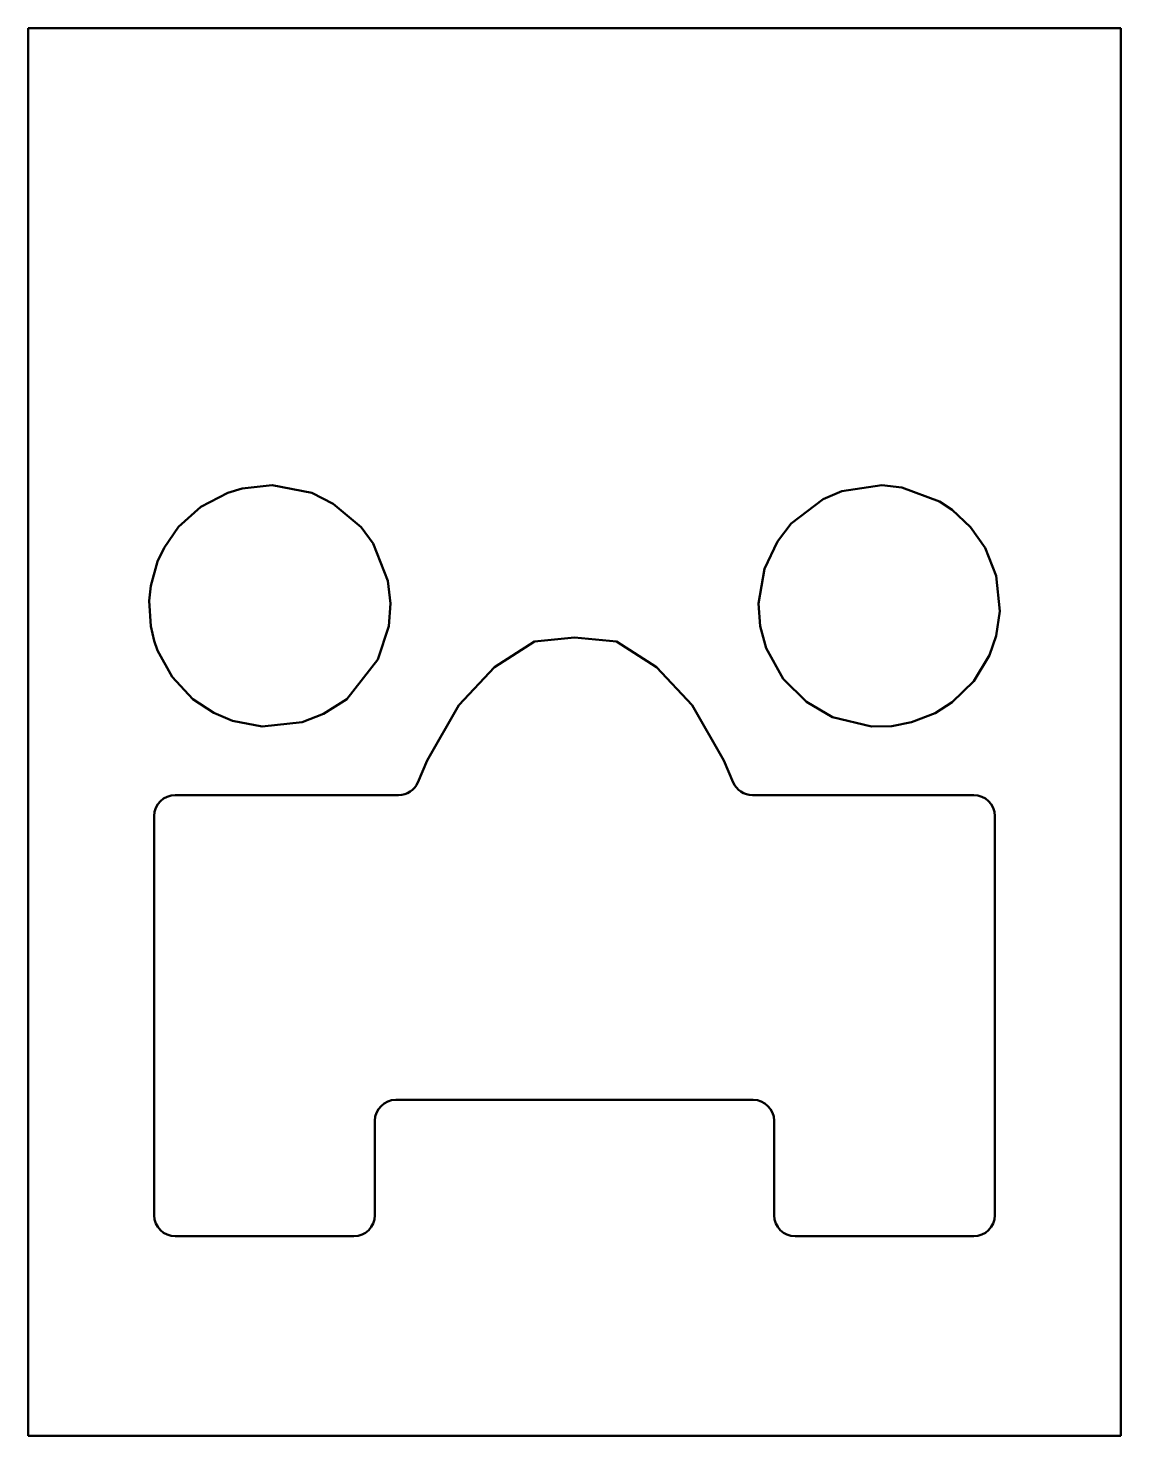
# Model space of a CAD drawing. Header units: millimetres. Extents: x 284 to 310, y 193.2 to 226.8.
import ezdxf

# ---------------------------------------------------------------- set-up
doc = ezdxf.new("R2010")
doc.units = ezdxf.units.MM
doc.layers.add('Sichtbar (ISO)', color=7, linetype='Continuous', lineweight=50)

msp = doc.modelspace()

# ---------------------------------------------------------------- linework, layer by layer
at = {"layer": 'Sichtbar (ISO)'}
for p, q in [((284, 226.751), (284, 193.249)), ((310, 226.751), (284, 226.751)), ((310, 193.249), (310, 226.751)), ((288.748, 215.693), (289.094, 215.797)), ((289.094, 215.797), (289.81, 215.871)), ((289.81, 215.871), (290.75, 215.691)), ((303.362, 215.731), (304.31, 215.871)), ((304.31, 215.871), (304.788, 215.821)), ((304.788, 215.821), (305.686, 215.487)), ((288.108, 215.359), (288.748, 215.693)), ((290.75, 215.691), (291.258, 215.433)), ((291.258, 215.433), (291.924, 214.877)), ((302.156, 214.965), (302.92, 215.545)), ((302.92, 215.545), (303.362, 215.731)), ((305.686, 215.487), (305.988, 215.289)), ((287.574, 214.879), (288.108, 215.359)), ((305.988, 215.289), (306.424, 214.877)), ((287.234, 214.383), (287.574, 214.879)), ((291.924, 214.877), (292.208, 214.487)), ((301.828, 214.537), (302.156, 214.965)), ((306.424, 214.877), (306.77, 214.385)), ((292.208, 214.487), (292.56, 213.595)), ((301.522, 213.885), (301.828, 214.537)), ((287.078, 214.057), (287.234, 214.383)), ((306.77, 214.385), (307.036, 213.713)), ((286.918, 213.477), (287.078, 214.057)), ((301.382, 213.059), (301.522, 213.885)), ((286.878, 213.119), (286.918, 213.477)), ((292.56, 213.595), (292.618, 213.059)), ((307.036, 213.713), (307.12, 212.879)), ((286.918, 212.521), (286.878, 213.119)), ((292.618, 213.059), (292.586, 212.521)), ((301.418, 212.521), (301.382, 213.059)), ((307.12, 212.879), (307.036, 212.285)), ((286.998, 212.167), (286.918, 212.521)), ((292.586, 212.521), (292.324, 211.723)), ((301.562, 211.999), (301.418, 212.521)), ((287.078, 211.941), (286.998, 212.167)), ((295.1, 211.545), (296.048, 212.151)), ((296.048, 212.151), (297, 212.251)), ((297, 212.251), (298.002, 212.151)), ((298.002, 212.151), (298.95, 211.545)), ((307.036, 212.285), (306.876, 211.829)), ((287.424, 211.309), (287.078, 211.941)), ((301.966, 211.265), (301.562, 211.999)), ((306.876, 211.829), (306.502, 211.213)), ((292.324, 211.723), (291.58, 210.785)), ((294.248, 210.635), (295.1, 211.545)), ((298.95, 211.545), (299.802, 210.635)), ((287.918, 210.783), (287.424, 211.309)), ((302.518, 210.719), (301.966, 211.265)), ((306.502, 211.213), (305.988, 210.709)), ((288.42, 210.453), (287.918, 210.783)), ((291.58, 210.785), (291.026, 210.431)), ((288.862, 210.267), (288.42, 210.453)), ((291.026, 210.431), (290.522, 210.231)), ((293.498, 209.321), (294.248, 210.635)), ((299.802, 210.635), (300.552, 209.321)), ((303.136, 210.351), (302.518, 210.719)), ((305.582, 210.451), (305.022, 210.231)), ((305.988, 210.709), (305.582, 210.451)), ((289.57, 210.133), (288.862, 210.267)), ((290.522, 210.231), (289.57, 210.133)), ((304.07, 210.133), (303.136, 210.351)), ((304.55, 210.141), (304.07, 210.133)), ((305.022, 210.231), (304.55, 210.141)), ((293.276, 208.802), (293.498, 209.321)), ((300.552, 209.321), (300.774, 208.802)), ((287.5, 208.499), (292.816, 208.499)), ((301.234, 208.499), (306.5, 208.499)), ((287, 198.499), (287, 207.999)), ((307, 207.999), (307, 198.499)), ((301.25, 201.245), (292.75, 201.245)), ((292.25, 200.745), (292.25, 198.499)), ((301.75, 198.499), (301.75, 200.745)), ((291.75, 197.999), (287.5, 197.999)), ((306.5, 197.999), (302.25, 197.999)), ((284, 193.249), (310, 193.249))]:
    msp.add_line(p, q, dxfattribs=at)
for centre, start, end in [((292.816, 208.999), 270, 336.8183), ((301.234, 208.999), 203.1818, 270), ((287.5, 207.999), 90, 180), ((306.5, 207.999), 0, 90), ((292.75, 200.745), 90, 180), ((301.25, 200.745), 0, 90), ((287.5, 198.499), 180, 270), ((291.75, 198.499), 270, 0), ((302.25, 198.499), 180, 270), ((306.5, 198.499), 270, 0)]:
    msp.add_arc(centre, 0.5, start, end, dxfattribs=at)

doc.saveas('drawing.dxf')
